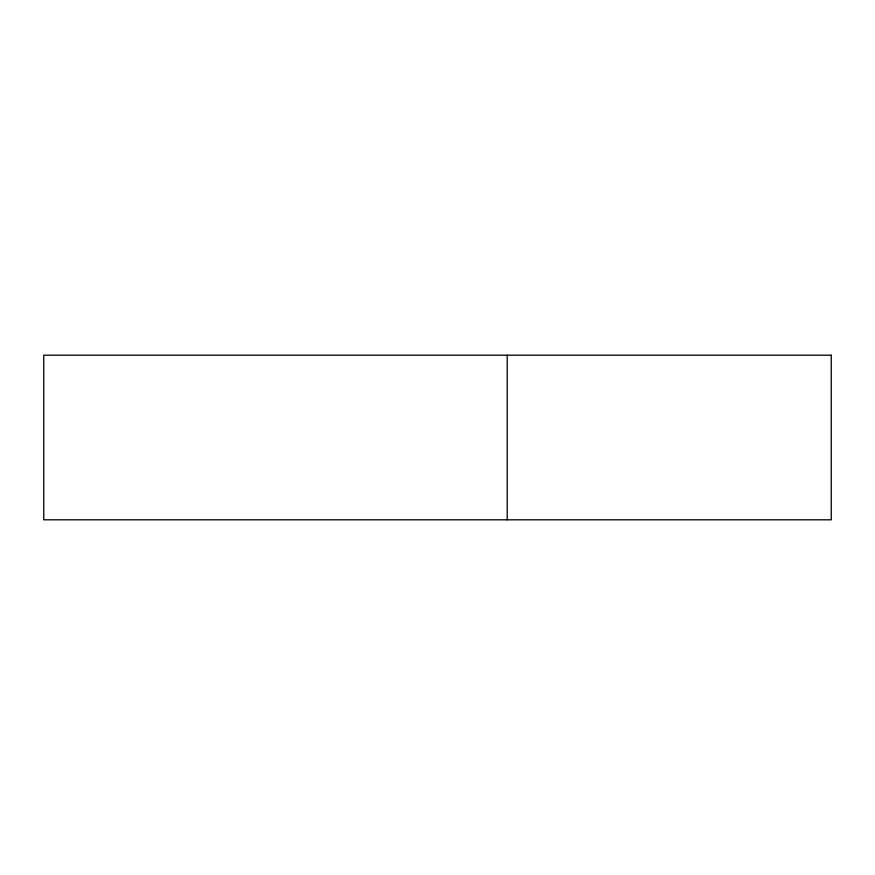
<?xml version="1.0" encoding="UTF-8"?>
<svg xmlns="http://www.w3.org/2000/svg" width="875" height="875" viewBox="0 0 875 875"><rect width="100%" height="100%" fill="white"/><g stroke="black" fill="none" stroke-linecap="round" stroke-linejoin="round"><path stroke-width="1.31" d="M507.216 355.195L507.216 519.805M831.25 355.195L43.75 355.195L43.75 519.805L831.25 519.805L831.25 355.195"/></g></svg>
